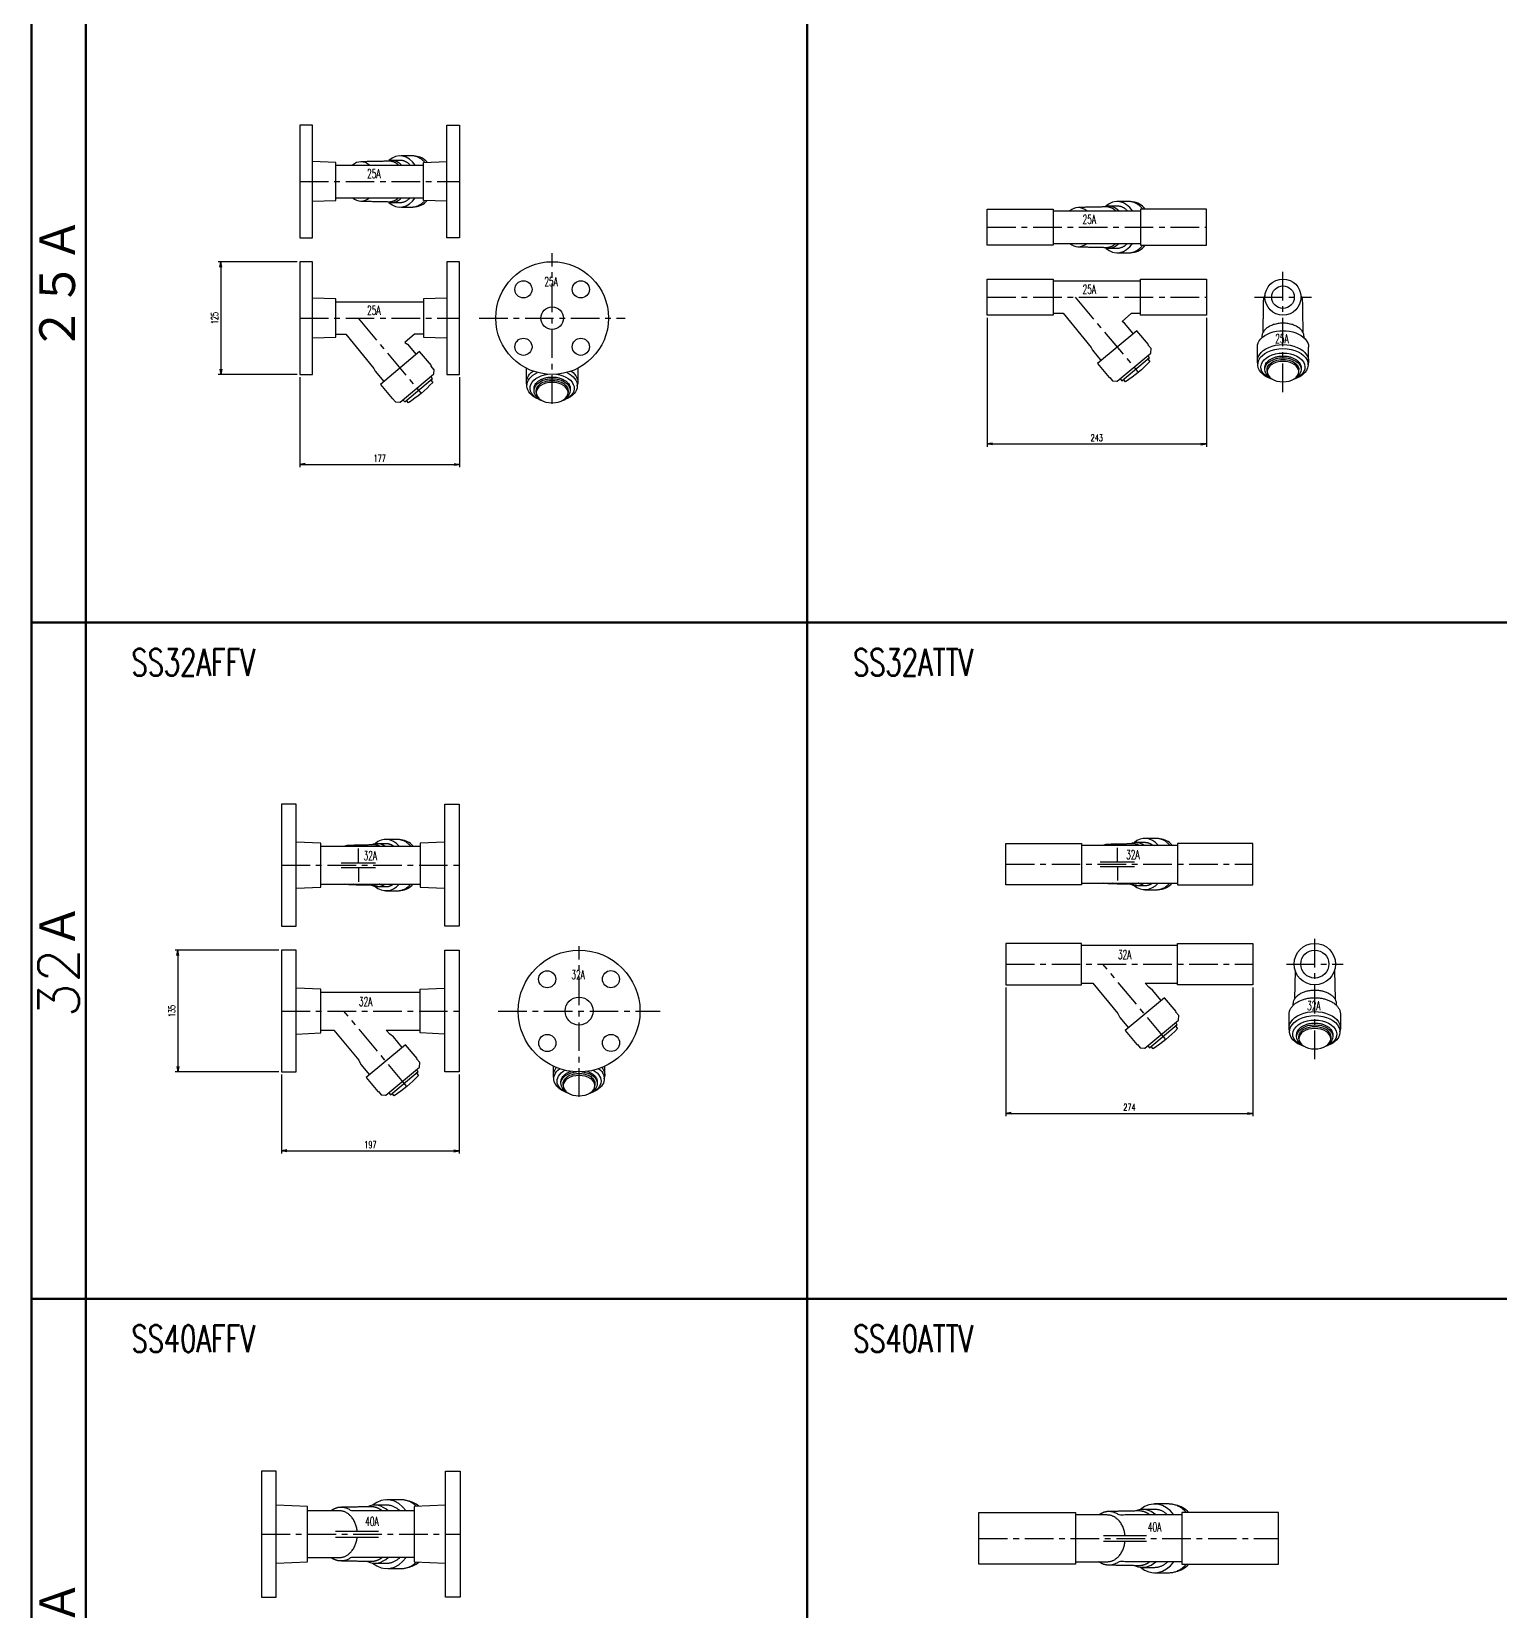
# Model space of a CAD drawing. Header units: millimetres. Extents: x 1711 to 90196, y -23291 to 8516.
# Drawn here: x 13541 to 15169, y -14849 to -13098 of the extents above; entities that cross this region are included whole.
import ezdxf

# ---------------------------------------------------------------- set-up
doc = ezdxf.new("R2010")
doc.units = ezdxf.units.MM
doc.header["$PDMODE"] = 35
doc.linetypes.add('CENTER', pattern=[50.8, 31.75, -6.35, 6.35, -6.35])
for name, color, linetype in [('CEN', 2, 'CENTER'), ('寸法', 2, 'Continuous'), ('配管-CVP', 4, 'Continuous')]:
    doc.layers.add(name, color=color, linetype=linetype)
doc.layers.add('line', color=153, linetype='Continuous', lineweight=50)
doc.styles.add('kpk', font='romans.shx', dxfattribs={"width": 0.7, "bigfont": 'extfont2.shx'})
doc.styles.get("Standard").update_dxf_attribs({"font": 'romans.shx', "bigfont": 'extfont.shx'})
doc.dimstyles.new('KPK-3', dxfattribs={"dimscale": 3, "dimtxt": 2.5, "dimasz": 2, "dimexe": 1, "dimexo": 1, "dimgap": 1, "dimtad": 3, "dimdec": 1, "dimdsep": 46, "dimtxsty": 'kpk', "dimblk": 'OPEN', "dimcen": 2.5, "dimclrd": 2, "dimclre": 2, "dimclrt": 4, "dimadec": 1, "dimazin": 2, "dimtfac": 1, "dimtdec": 1, "dimtmove": 0, "dimatfit": 2, "dimldrblk": 'OPEN', "dimfxl": 0, "dimlwd": -1, "dimlwe": -1, "dimarcsym": 0})

# ---------------------------------------------------------------- blocks, each defined once
blk = doc.blocks.new('_Open')
at = {"color": 0, "linetype": 'ByBlock', "lineweight": -2}
for p, q in [((-1, 0.17), (0, 0)), ((-1, -0.17), (0, 0)), ((0, 0), (-1, 0))]:
    blk.add_line(p, q, dxfattribs=at)
blk = doc.blocks.new('*D3037')
at = {"layer": 'Defpoints', "color": 0, "transparency": 16777216}
for p in [(13838.7, -13478.6), (14015.7, -13478.6), (14015.7, -13578.3)]:
    blk.add_point(p, dxfattribs=at)
at = {"layer": '寸法', "color": 2, "transparency": 16777216}
for p, q in [((13838.7, -13481.6), (13838.7, -13581.3)), ((14015.7, -13481.6), (14015.7, -13581.3)), ((13844.7, -13578.3), (14009.7, -13578.3))]:
    blk.add_line(p, q, dxfattribs=at)
at = {"layer": '寸法', "color": 2, "transparency": 16777216, "xscale": 6, "yscale": 6, "zscale": 6, "rotation": 180}
blk.add_blockref('_Open', (13838.7, -13578.3), dxfattribs=at)
at = {"layer": '寸法', "color": 2, "transparency": 16777216, "xscale": 6, "yscale": 6, "zscale": 6}
blk.add_blockref('_Open', (14015.7, -13578.3), dxfattribs=at)
at = {"layer": '寸法', "color": 4, "transparency": 16777216, "insert": (13927.2, -13571.6), "char_height": 7.5, "attachment_point": 5, "style": 'kpk', "bg_fill": 3, "box_fill_scale": 1.1, "bg_fill_color": 256, "bg_fill_true_color": 13158600, "bg_fill_transparency": 0}
blk.add_mtext('177', dxfattribs=at)
blk = doc.blocks.new('*D3038')
at = {"layer": 'Defpoints', "color": 0, "transparency": 16777216}
for p in [(13818.4, -14252), (14015.4, -14252), (14015.4, -14339.4)]:
    blk.add_point(p, dxfattribs=at)
at = {"layer": '寸法', "color": 2, "transparency": 16777216}
for p, q in [((13818.4, -14255), (13818.4, -14342.4)), ((14015.4, -14255), (14015.4, -14342.4)), ((13824.4, -14339.4), (14009.4, -14339.4))]:
    blk.add_line(p, q, dxfattribs=at)
at = {"layer": '寸法', "color": 2, "transparency": 16777216, "xscale": 6, "yscale": 6, "zscale": 6, "rotation": 180}
blk.add_blockref('_Open', (13818.4, -14339.4), dxfattribs=at)
at = {"layer": '寸法', "color": 2, "transparency": 16777216, "xscale": 6, "yscale": 6, "zscale": 6}
blk.add_blockref('_Open', (14015.4, -14339.4), dxfattribs=at)
at = {"layer": '寸法', "color": 4, "transparency": 16777216, "insert": (13916.9, -14332.6), "char_height": 7.5, "attachment_point": 5, "style": 'kpk', "bg_fill": 3, "box_fill_scale": 1.1, "bg_fill_color": 256, "bg_fill_true_color": 13158600, "bg_fill_transparency": 0}
blk.add_mtext('197', dxfattribs=at)
blk = doc.blocks.new('*D3043')
at = {"layer": 'Defpoints', "color": 0, "transparency": 16777216}
for p in [(14621.4, -14155.4), (14895.4, -14155.4), (14895.4, -14297.9)]:
    blk.add_point(p, dxfattribs=at)
at = {"layer": '寸法', "color": 2, "transparency": 16777216}
for p, q in [((14621.4, -14158.4), (14621.4, -14300.9)), ((14895.4, -14158.4), (14895.4, -14300.9)), ((14627.4, -14297.9), (14889.4, -14297.9))]:
    blk.add_line(p, q, dxfattribs=at)
at = {"layer": '寸法', "color": 2, "transparency": 16777216, "xscale": 6, "yscale": 6, "zscale": 6, "rotation": 180}
blk.add_blockref('_Open', (14621.4, -14297.9), dxfattribs=at)
at = {"layer": '寸法', "color": 2, "transparency": 16777216, "xscale": 6, "yscale": 6, "zscale": 6}
blk.add_blockref('_Open', (14895.4, -14297.9), dxfattribs=at)
at = {"layer": '寸法', "color": 4, "transparency": 16777216, "insert": (14758.4, -14291.1), "char_height": 7.5, "attachment_point": 5, "style": 'kpk', "bg_fill": 3, "box_fill_scale": 1.1, "bg_fill_color": 256, "bg_fill_true_color": 13158600, "bg_fill_transparency": 0}
blk.add_mtext('274', dxfattribs=at)
blk = doc.blocks.new('*D3044')
at = {"layer": 'Defpoints', "color": 0, "transparency": 16777216}
for p in [(14600.7, -13412.8), (14843.7, -13412.8), (14843.7, -13555.7)]:
    blk.add_point(p, dxfattribs=at)
at = {"layer": '寸法', "color": 2, "transparency": 16777216}
for p, q in [((14600.7, -13415.8), (14600.7, -13558.7)), ((14843.7, -13415.8), (14843.7, -13558.7)), ((14606.7, -13555.7), (14837.7, -13555.7))]:
    blk.add_line(p, q, dxfattribs=at)
at = {"layer": '寸法', "color": 2, "transparency": 16777216, "xscale": 6, "yscale": 6, "zscale": 6, "rotation": 180}
blk.add_blockref('_Open', (14600.7, -13555.7), dxfattribs=at)
at = {"layer": '寸法', "color": 2, "transparency": 16777216, "xscale": 6, "yscale": 6, "zscale": 6}
blk.add_blockref('_Open', (14843.7, -13555.7), dxfattribs=at)
at = {"layer": '寸法', "color": 4, "transparency": 16777216, "insert": (14722.2, -13548.9), "char_height": 7.5, "attachment_point": 5, "style": 'kpk', "bg_fill": 3, "box_fill_scale": 1.1, "bg_fill_color": 256, "bg_fill_true_color": 13158600, "bg_fill_transparency": 0}
blk.add_mtext('243', dxfattribs=at)
blk = doc.blocks.new('*D3101')
at = {"layer": 'Defpoints', "color": 0, "transparency": 16777216}
for p in [(13838.7, -13353.6), (13751, -13478.6), (13838.7, -13478.6)]:
    blk.add_point(p, dxfattribs=at)
at = {"layer": '寸法', "color": 2, "transparency": 16777216}
for p, q in [((13835.7, -13353.6), (13748, -13353.6)), ((13751, -13359.6), (13751, -13472.6)), ((13835.7, -13478.6), (13748, -13478.6))]:
    blk.add_line(p, q, dxfattribs=at)
at = {"layer": '寸法', "color": 2, "transparency": 16777216, "xscale": 6, "yscale": 6, "zscale": 6}
for p, rotation in [((13751, -13353.6), 90), ((13751, -13478.6), 270)]:
    blk.add_blockref('_Open', p, dxfattribs=dict(at, rotation=rotation))
at = {"layer": '寸法', "color": 4, "transparency": 16777216, "insert": (13744.2, -13416.1), "char_height": 7.5, "attachment_point": 5, "rotation": 90, "style": 'kpk', "bg_fill": 3, "box_fill_scale": 1.1, "bg_fill_color": 256, "bg_fill_true_color": 13158600, "bg_fill_transparency": 0}
blk.add_mtext('125', dxfattribs=at)
blk = doc.blocks.new('*D3128')
at = {"layer": 'Defpoints', "color": 0, "transparency": 16777216}
for p in [(13818.4, -14117), (13703.4, -14252), (13818.4, -14252)]:
    blk.add_point(p, dxfattribs=at)
at = {"layer": '寸法', "color": 2, "transparency": 16777216}
for p, q in [((13815.4, -14117), (13700.4, -14117)), ((13703.4, -14123), (13703.4, -14246)), ((13815.4, -14252), (13700.4, -14252))]:
    blk.add_line(p, q, dxfattribs=at)
at = {"layer": '寸法', "color": 2, "transparency": 16777216, "xscale": 6, "yscale": 6, "zscale": 6}
for p, rotation in [((13703.4, -14117), 90), ((13703.4, -14252), 270)]:
    blk.add_blockref('_Open', p, dxfattribs=dict(at, rotation=rotation))
at = {"layer": '寸法', "color": 4, "transparency": 16777216, "insert": (13696.7, -14184.5), "char_height": 7.5, "attachment_point": 5, "rotation": 90, "style": 'kpk', "bg_fill": 3, "box_fill_scale": 1.1, "bg_fill_color": 256, "bg_fill_true_color": 13158600, "bg_fill_transparency": 0}
blk.add_mtext('135', dxfattribs=at)
blk = doc.blocks.new('A$Cc6877018')
at = {"layer": 'line'}
for p, q in [((60, 0), (60, -7020)), ((860, -160), (860, -7020)), ((0, -2120), (3260, -2120)), ((0, -2870), (3260, -2870))]:
    blk.add_line(p, q, dxfattribs=at)
blk.add_lwpolyline([(60, -220), (0, 0), (0, -7020), (3260, -7020), (3260, 0), (0, 0)], dxfattribs=at)
at = {"layer": 'line', "char_height": 45, "attachment_point": 5, "rotation": 90}
for s, insert in [('２５Ａ', (30, -1745)), ('32Ａ', (30, -2495)), ('40Ａ', (30, -3245))]:
    blk.add_mtext(s, dxfattribs=dict(at, insert=insert))
at = {"layer": 'line', "char_height": 30, "attachment_point": 4}
for s, insert in [('{\\W0.7;SS32AFFV}', (110.7, -2164.1)), ('{\\W0.7;SS32ATTV}', (910.7, -2164.1)), ('{\\W0.7;SS40AFFV}', (110.7, -2914.1)), ('{\\W0.7;SS40ATTV}', (910.7, -2914.1))]:
    blk.add_mtext(s, dxfattribs=dict(at, insert=insert))

msp = doc.modelspace()

# ---------------------------------------------------------------- linework, layer by layer
at = {"layer": 'CEN'}
for p, q in [((13838.6534, -13264.6356), (14015.6534, -13264.6356)), ((14600.7364, -13315.2995), (14843.7364, -13315.2995)), ((14118.358, -13511.1565), (14118.358, -13344.2591)), ((14928.6517, -13498.2247), (14928.6517, -13361.9563)), ((14600.7364, -13392.8382), (14843.7364, -13392.8382)), ((14698.2364, -13392.8382), (14768.2681, -13476.2988)), ((14897.2093, -13392.8382), (14960.0941, -13392.8382)), ((13838.6534, -13416.1154), (14015.6534, -13416.1154)), ((13903.1534, -13416.1154), (13973.1851, -13499.576)), ((14037.4876, -13416.1154), (14199.2284, -13416.1154)), ((14621.396, -14021.5444), (14895.396, -14021.5444)), ((13818.3806, -14022.6807), (14015.3806, -14022.6807)), ((14963.9179, -14237.8077), (14963.9179, -14101.5393)), ((14148.2561, -14279.5485), (14148.2561, -14112.651)), ((14621.396, -14132.4212), (14895.396, -14132.4212)), ((14798.9277, -14215.8818), (14728.896, -14132.4212)), ((14932.4755, -14132.4212), (14995.3603, -14132.4212)), ((13818.3806, -14184.5073), (14015.3806, -14184.5073)), ((13957.4123, -14267.9679), (13887.3806, -14184.5073)), ((14058.4001, -14184.5073), (14238.1121, -14184.5073)), ((13796.2087, -14764.4806), (14016.2087, -14764.4806)), ((14591.5298, -14769.1235), (14923.5298, -14769.1235))]:
    msp.add_line(p, q, dxfattribs=at)
at = {"layer": '配管-CVP', "color": 0, "linetype": 'ByBlock'}
for p, q in [((13878.5534, -13246.6356), (13975.7534, -13246.6356)), ((13878.5534, -13282.6356), (13975.7534, -13282.6356)), ((14673.7364, -13297.2995), (14770.7364, -13297.2995)), ((14673.7364, -13333.2995), (14770.7364, -13333.2995)), ((14673.7364, -13374.8382), (14770.7364, -13374.8382)), ((13878.5534, -13398.1154), (13975.7534, -13398.1154)), ((14900.2517, -13463.7721), (14900.2517, -13448.3381)), ((14957.0517, -13463.7721), (14957.0517, -13448.3381)), ((14900.7517, -13467.7957), (14900.7517, -13467.1825)), ((14911.0517, -13475.5308), (14911.0517, -13473.2346)), ((14946.2517, -13475.5308), (14946.2517, -13473.2346)), ((14956.5517, -13467.7957), (14956.5517, -13467.1825)), ((14090.458, -13491.0729), (14090.458, -13490.4597)), ((14146.258, -13491.0729), (14146.258, -13490.4597)), ((13861.8806, -14001.6807), (13971.8806, -14001.6807)), ((13903.6329, -14020.1807), (13903.6329, -14004.287)), ((14705.196, -14000.5444), (14811.596, -14000.5444)), ((14745.1484, -14019.0444), (14745.1484, -14003.3392)), ((13884.5726, -14020.1807), (13922.6933, -14020.1807)), ((14726.088, -14019.0444), (14764.2087, -14019.0444)), ((13884.5726, -14025.1807), (13922.6933, -14025.1807)), ((13903.6329, -14025.1807), (13903.6329, -14041.0744)), ((14726.088, -14024.0444), (14764.2087, -14024.0444)), ((14745.1484, -14024.0444), (14745.1484, -14039.7497)), ((13861.8806, -14043.6807), (13971.8806, -14043.6807)), ((14705.196, -14042.5444), (14811.596, -14042.5444)), ((14705.196, -14111.4212), (14811.596, -14111.4212)), ((14942.0626, -14139.5869), (14941.4891, -14171.3128)), ((14985.7732, -14139.5869), (14986.3467, -14171.3128)), ((13861.8806, -14163.5073), (13971.8806, -14163.5073)), ((14936.0179, -14207.3787), (14936.0179, -14206.7655)), ((14991.8179, -14207.3787), (14991.8179, -14206.7655)), ((14119.8561, -14255.4412), (14119.8561, -14245.742)), ((14176.6561, -14255.4412), (14176.6561, -14245.742)), ((14120.3561, -14259.4648), (14120.3561, -14258.8516)), ((14176.1561, -14259.4648), (14176.1561, -14258.8516)), ((13878.3283, -14761.2306), (13926.0262, -14761.2306)), ((13878.3283, -14767.7306), (13926.0262, -14767.7306)), ((14729.6495, -14765.8735), (14777.3474, -14765.8735)), ((14729.6495, -14772.3735), (14777.3474, -14772.3735))]:
    msp.add_line(p, q, dxfattribs=at)
for points in [[(13838.6534, -13327.1356), (13852.6534, -13327.1356), (13852.6534, -13202.1356), (13838.6534, -13202.1356)], [(14001.6534, -13202.1356), (14015.6534, -13202.1356), (14015.6534, -13327.1356), (14001.6534, -13327.1356)], [(14600.7364, -13335.2995), (14600.7364, -13295.2995), (14673.7364, -13295.2995), (14673.7364, -13335.2995)], [(14843.7364, -13335.2995), (14843.7364, -13295.2995), (14770.7364, -13295.2995), (14770.7364, -13335.2995)], [(13818.3806, -14090.1807), (13834.3806, -14090.1807), (13834.3806, -13955.1807), (13818.3806, -13955.1807)], [(14015.3806, -14090.1807), (13999.3806, -14090.1807), (13999.3806, -13955.1807), (14015.3806, -13955.1807)], [(14621.396, -14044.5444), (14621.396, -13998.5444), (14705.196, -13998.5444), (14705.196, -14044.5444)], [(14895.396, -14044.5444), (14895.396, -13998.5444), (14811.596, -13998.5444), (14811.596, -14044.5444)], [(13796.2087, -14834.4806), (13812.2087, -14834.4806), (13812.2087, -14694.4806), (13796.2087, -14694.4806)], [(14016.2087, -14834.4806), (14000.2087, -14834.4806), (14000.2087, -14694.4806), (14016.2087, -14694.4806)], [(14591.5298, -14797.6235), (14591.5298, -14740.6235), (14698.5298, -14740.6235), (14698.5298, -14797.6235)], [(14816.5298, -14740.6235), (14816.5298, -14797.6235), (14923.5298, -14797.6235), (14923.5298, -14740.6235)]]:
    msp.add_lwpolyline(points, close=True, dxfattribs=at)
for points in [[(13852.6534, -13286.6356), (13878.5534, -13285.8002), (13878.5534, -13243.4711), (13852.6534, -13242.6356)], [(14001.6534, -13286.6356), (13975.7534, -13285.8002), (13975.7534, -13243.4711), (14001.6534, -13242.6356)], [(13852.6534, -13438.1154), (13878.5534, -13437.2799), (13878.5534, -13394.9509), (13852.6534, -13394.1154)], [(14001.6534, -13394.1154), (13975.7534, -13394.9509), (13975.7534, -13437.2799), (14001.6534, -13438.1154)], [(13975.7534, -13434.1154), (13965.7887, -13434.1154), (13955.0853, -13443.0966), (13957.9686, -13445.1156), (13967.6105, -13456.6062)], [(13834.3806, -14048.1807), (13861.8806, -14046.9675), (13861.8806, -13998.3939), (13834.3806, -13997.1807)], [(13999.3806, -13997.1807), (13971.8806, -13998.3939), (13971.8806, -14046.9675), (13999.3806, -14048.1807)], [(13834.3806, -14210.0073), (13861.8806, -14208.7941), (13861.8806, -14160.2206), (13834.3806, -14159.0073)], [(13999.3806, -14210.0073), (13971.8806, -14208.7941), (13971.8806, -14160.2206), (13999.3806, -14159.0073)], [(13952.1824, -14224.7089), (13942.5406, -14213.2182), (13938.2679, -14210.2265), (13934.1954, -14205.5073), (13971.8806, -14205.5073)], [(13812.2087, -14796.4806), (13847.2087, -14795.314), (13847.2087, -14733.6473), (13812.2087, -14732.4806)], [(14000.2087, -14732.4806), (13965.2087, -14733.6473), (13965.2087, -14795.314), (14000.2087, -14796.4806)]]:
    msp.add_lwpolyline(points, dxfattribs=at)
for centre, radius in [((14118.358, -13416.1154), 62.5), ((14928.6517, -13392.8382), 20), ((14086.5382, -13384.2956), 9.5), ((14150.1778, -13384.2956), 9.5), ((14928.6517, -13392.8382), 12.5), ((14118.358, -13416.1154), 12.5), ((14086.5382, -13447.9352), 9.5), ((14150.1778, -13447.9352), 9.5), ((14963.9179, -14132.4212), 23), ((14148.2561, -14184.5073), 67.5), ((14963.9179, -14132.4212), 15.5), ((14112.8497, -14149.2184), 9.5), ((14183.545, -14149.101), 9.5), ((14148.2561, -14184.5073), 15.5), ((14112.9671, -14219.9136), 9.5), ((14183.6624, -14219.7963), 9.5)]:
    msp.add_circle(centre, radius, dxfattribs=at)
for centre, major_axis, start_param, end_param in [((13949.7233, -13264.6356), (0, 28.4), 5.398848758, 6.894442253), ((13906.4989, -13264.6356), (0, -21.8003), 8.825380097, 10.024175825), ((13940.0815, -13264.6356), (0, -23.35), 8.734199924, 9.712138438), ((13966.0501, -13264.6356), (0, 27.9), 5.580840484, 6.247696227), ((13906.4989, -13264.6356), (0, -21.8003), 5.683787443, 6.882583171), ((13940.0815, -13264.6356), (0, -23.35), 5.995839708, 6.973763344), ((13949.7233, -13264.6356), (0, 28.4), 2.530335708, 4.025929202), ((13966.0501, -13264.6356), (0, 27.9), 9.460267041, 10.127122784), ((14744.8064, -13315.2995), (0, 28.4), 5.398848758, 6.894442253), ((14701.5819, -13315.2995), (0, -21.8003), 8.825380097, 10.024175825), ((14735.1646, -13315.2995), (0, -23.35), 8.734199924, 9.712138438), ((14761.1332, -13315.2995), (0, 27.9), 5.511656935, 6.247696227), ((14701.5819, -13315.2995), (0, -21.8003), 5.683787443, 6.882583171), ((14735.1646, -13315.2995), (0, -23.35), 5.995839708, 6.973763344), ((14744.8064, -13315.2995), (0, 28.4), 2.530335708, 4.025929202), ((14761.1332, -13315.2995), (0, 27.9), 9.460267041, 10.196306332), ((13893.2166, -14022.6807), (0, -21.85), 2.861748147, 3.42143716), ((13924.3087, -14022.6807), (0, 23.8), 5.793227981, 6.629174472), ((13933.9506, -14022.6807), (0, 28.4), 5.544622117, 6.862718193), ((13950.2774, -14022.6807), (0, 27.9), 5.564524613, 6.247696227), ((14734.732, -14021.5444), (0, -21.85), 2.861748147, 3.42143716), ((14765.8242, -14021.5444), (0, 23.8), 5.793227981, 6.629174472), ((14775.466, -14021.5444), (0, 28.4), 5.544622117, 6.862718193), ((14791.7928, -14021.5444), (0, 27.9), 5.564524613, 6.247696227), ((13924.3087, -14022.6807), (0, 23.8), 2.795603488, 3.63154998), ((13933.9506, -14022.6807), (0, 28.4), 2.562059768, 3.880155844), ((13950.2774, -14022.6807), (0, 27.9), 3.177081734, 3.860253348), ((14765.8242, -14021.5444), (0, 23.8), 2.795603488, 3.63154998), ((14775.466, -14021.5444), (0, 28.4), 2.562059768, 3.880155844), ((14791.7928, -14021.5444), (0, 27.9), 3.177081734, 3.860253348), ((13921.8181, -14764.4806), (0, -32.14), 8.791090225, 9.762282175), ((13934.9953, -14764.4806), (0, 38.09), 5.460108648, 6.851685163), ((13954.8574, -14764.4806), (0, 37.09), 5.702376898, 6.149684417), ((14773.1393, -14769.1235), (0, -32.14), 8.791090225, 9.762282175), ((14786.3164, -14769.1235), (0, 38.09), 5.460108648, 6.851685163), ((14806.1786, -14769.1235), (0, 37.09), 5.588728102, 6.149684417), ((13921.8181, -14764.4806), (0, -32.14), 5.945681093, 6.916873043), ((13934.9953, -14764.4806), (0, 38.09), 2.573092798, 3.964669312), ((13954.8574, -14764.4806), (0, 37.09), 3.275093544, 3.722401063), ((14773.1393, -14769.1235), (0, -32.14), 5.945681093, 6.916873043), ((14786.3164, -14769.1235), (0, 38.09), 2.573092798, 3.964669312), ((14806.1786, -14769.1235), (0, 37.09), 3.275093544, 3.836049859)]:
    msp.add_ellipse(centre, major_axis=major_axis, ratio=0.766044443, start_param=start_param, end_param=end_param, dxfattribs=at)
at = {"layer": '配管-CVP', "color": 0, "linetype": 'ByBlock', "extrusion": (0, 0, -1)}
for centre, major_axis, ratio, start_param, end_param in [((14928.6517, -13448.3381), (-28.4, 0), 0.64278761, 0, 3.141592654), ((14928.6517, -13467.7957), (-27.9, 0), 0.64278761, -1.000070235, 4.141662889), ((14928.6517, -13463.7721), (-28.4, 0), 0.64278761, -0.190528835, 3.332121489), ((14928.6517, -13470.5534), (24.4, 0), 0.64278761, 1.987392891, 7.43738507), ((14928.6517, -13473.0431), (20.1, 0), 0.64278761, 2.363312591, 7.061465369), ((14118.358, -13487.0493), (28.4, 0), 0.64278761, 2.951063819, 3.869247168), ((14118.358, -13491.0729), (27.9, 0), 0.64278761, 2.141522418, 4.092417923), ((14118.358, -13493.8306), (24.4, 0), 0.64278761, 1.987392891, 4.51894412), ((14118.358, -13493.8306), (24.4, 0), 0.64278761, 4.905833841, 7.43738507), ((14118.358, -13491.0729), (27.9, 0), 0.64278761, 5.332360038, 7.283255542), ((14118.358, -13487.0493), (28.4, 0), 0.64278761, 5.555530793, 6.473714142), ((14928.6517, -13473.2346), (-17.6, 0), 0.64278761, 0, 3.141592654), ((14928.6517, -13475.5308), (-17.6, 0), 0.64278761, 3.141592654, 9.424777961), ((14118.358, -13496.3203), (20.1, 0), 0.64278761, 2.363312591, 7.061465369), ((13893.2166, -14022.6807), (0, 21.85), 0.766044443, 2.861748147, 3.42143716), ((14734.732, -14021.5444), (0, 21.85), 0.766044443, 2.861748147, 3.42143716), ((14963.9179, -14207.3787), (27.9, 0), 0.64278761, 2.141522418, 7.283255542), ((14963.9179, -14203.3551), (-28.4, 0), 0.64278761, -0.190528835, 3.332121489), ((14963.9179, -14210.1365), (24.4, 0), 0.64278761, 1.987392891, 7.43738507), ((14963.9179, -14212.6261), (-20.1, 0), 0.64278761, -0.778280062, 3.919872716), ((14148.2561, -14255.4412), (28.4, 0), 0.64278761, 2.951063819, 3.616036468), ((14148.2561, -14259.4648), (27.9, 0), 0.64278761, 2.141522418, 3.809667624), ((14148.2561, -14259.4648), (27.9, 0), 0.64278761, 5.615110337, 7.283255542), ((14148.2561, -14255.4412), (28.4, 0), 0.64278761, 5.808741493, 6.473714142), ((14148.2561, -14262.2225), (24.4, 0), 0.64278761, 1.987392891, 4.017560252), ((14148.2561, -14264.7122), (20.1, 0), 0.64278761, 2.363312591, 4.561244456), ((14148.2561, -14264.7122), (20.1, 0), 0.64278761, 4.863533505, 7.061465369), ((14148.2561, -14262.2225), (24.4, 0), 0.64278761, 5.407217708, 7.43738507)]:
    msp.add_ellipse(centre, major_axis=major_axis, ratio=ratio, start_param=start_param, end_param=end_param, dxfattribs=at)
for centre in [(14118.358, -13498.808), (14963.9179, -14215.1139), (14148.2561, -14267.1999)]:
    msp.add_ellipse(centre, major_axis=(17.6, 0), ratio=0.64278761, dxfattribs=at)
at = {"layer": '配管-CVP', "color": 0, "linetype": 'ByBlock'}
for points, weights, knots in [([(13948.2001, -13246.6356), (13943.5049, -13242.0672), (13937.6496, -13242.1885), (13922.026, -13242.5121), (13906.4024, -13242.8357)], [1, 0.946625551337, 1, 1, 1], [0, 0, 0, 0.656390921, 0.656390921, 1.656390921, 1.656390921, 1.656390921]), ([(13961.1171, -13246.6356), (13956.1573, -13241.2856), (13949.7233, -13241.2856), (13944.9024, -13241.2856), (13940.0815, -13241.2856)], [1, 0.940977668259, 1, 1, 1], [0, 0, 0, 0.690578037, 0.690578037, 1.690578037, 1.690578037, 1.690578037]), ([(13977.1424, -13243.4263), (13970.9567, -13236.2356), (13962.674, -13236.2356), (13956.8254, -13236.2356), (13950.9768, -13236.2356)], [1, 0.934560625848, 1, 1, 1], [0, 0, 0, 0.727548298, 0.727548298, 1.727548298, 1.727548298, 1.727548298]), ([(13906.2345, -13286.4332), (13921.9423, -13286.758), (13937.6501, -13287.0828), (13943.5051, -13287.2039), (13948.2001, -13282.6356)], [1, 1, 1, 0.946629910984, 1], [0, 0, 0, 1, 1, 1.65636387, 1.65636387, 1.65636387]), ([(13940.0815, -13287.9856), (13944.9024, -13287.9856), (13949.7233, -13287.9856), (13956.1573, -13287.9856), (13961.1171, -13282.6356)], [1, 1, 1, 0.940977668259, 1], [0, 0, 0, 1, 1, 1.690578037, 1.690578037, 1.690578037]), ([(13950.9768, -13293.0356), (13956.8254, -13293.0356), (13962.674, -13293.0356), (13970.9567, -13293.0356), (13977.1424, -13285.845)], [1, 1, 1, 0.934560625848, 1], [0, 0, 0, 1, 1, 1.727548298, 1.727548298, 1.727548298]), ([(14743.2832, -13297.2995), (14738.5879, -13292.7311), (14732.7327, -13292.8523), (14717.1091, -13293.1759), (14701.4854, -13293.4995)], [1, 0.946625551337, 1, 1, 1], [0, 0, 0, 0.656390921, 0.656390921, 1.656390921, 1.656390921, 1.656390921]), ([(14756.2002, -13297.2995), (14751.2404, -13291.9495), (14744.8064, -13291.9495), (14739.9855, -13291.9495), (14735.1646, -13291.9495)], [1, 0.940977668259, 1, 1, 1], [0, 0, 0, 0.690578037, 0.690578037, 1.690578037, 1.690578037, 1.690578037]), ([(14773.203, -13295.2995), (14766.8204, -13286.8995), (14757.757, -13286.8995), (14751.2817, -13286.8995), (14744.8064, -13286.8995)], [1, 0.923099494126, 1, 1, 1], [0, 0, 0, 0.789464862, 0.789464862, 1.789464862, 1.789464862, 1.789464862]), ([(14701.3175, -13337.0971), (14717.0253, -13337.4219), (14732.7332, -13337.7467), (14738.5882, -13337.8678), (14743.2832, -13333.2995)], [1, 1, 1, 0.946629910984, 1], [0, 0, 0, 1, 1, 1.65636387, 1.65636387, 1.65636387]), ([(14735.1646, -13338.6495), (14739.9855, -13338.6495), (14744.8064, -13338.6495), (14751.2404, -13338.6495), (14756.2002, -13333.2995)], [1, 1, 1, 0.940977668259, 1], [0, 0, 0, 1, 1, 1.690578037, 1.690578037, 1.690578037]), ([(14744.8064, -13343.6995), (14751.2817, -13343.6995), (14757.757, -13343.6995), (14766.8204, -13343.6995), (14773.203, -13335.2995)], [1, 1, 1, 0.923099494126, 1], [0, 0, 0, 1, 1, 1.789464862, 1.789464862, 1.789464862]), ([(14908.7236, -13391.1437), (14906.9027, -13393.7825), (14906.8527, -13396.6691), (14906.5406, -13414.6649), (14906.2285, -13432.6607)], [1, 0.979433743132, 1, 1, 1], [0, 0, 0, 0.406321461, 0.406321461, 1.406321461, 1.406321461, 1.406321461]), ([(14951.0748, -13432.6607), (14950.7627, -13414.6649), (14950.4506, -13396.6691), (14950.4006, -13393.7825), (14948.5798, -13391.1437)], [1, 1, 1, 0.979433743132, 1], [0, 0, 0, 1, 1, 1.406321461, 1.406321461, 1.406321461]), ([(14952.0017, -13437.9469), (14952.0017, -13437.3972), (14952.0017, -13436.8475), (14952.0017, -13428.182), (14940.3267, -13423.8492), (14928.6517, -13419.5165), (14916.9767, -13423.8492), (14905.3017, -13428.182), (14905.3017, -13436.8475), (14905.3017, -13437.3972), (14905.3017, -13437.9469)], [1, 1, 1, 0.866025403784, 1, 0.866025403784, 1, 0.866025403784, 1, 1, 1], [0, 0, 0, 1, 1, 2.047197551, 2.047197551, 3.094395102, 3.094395102, 4.141592654, 4.141592654, 5.141592654, 5.141592654, 5.141592654]), ([(14908.5517, -13473.0431), (14908.5517, -13472.0855), (14908.5517, -13471.128), (14908.5517, -13458.2079), (14928.6517, -13458.2079), (14948.7517, -13458.2079), (14948.7517, -13471.128), (14948.7517, -13472.0855), (14948.7517, -13473.0431)], [1, 1, 1, 0.707106781187, 1, 0.707106781187, 1, 1, 1], [0, 0, 0, 1, 1, 2.570796327, 2.570796327, 4.141592654, 4.141592654, 5.141592654, 5.141592654, 5.141592654]), ([(14089.958, -13487.0493), (14089.958, -13480.0792), (14089.958, -13473.1091), (14089.958, -13472.4668), (14090.0282, -13471.826)], [1, 1, 1, 0.999381536353, 1], [0, 0, 0, 1, 1, 1.07034358, 1.07034358, 1.07034358]), ([(14146.6877, -13471.826), (14146.758, -13472.4668), (14146.758, -13473.1091), (14146.758, -13480.0792), (14146.758, -13487.0493)], [1, 0.999381536353, 1, 1, 1], [0, 0, 0, 0.07034358, 0.07034358, 1.07034358, 1.07034358, 1.07034358]), ([(14098.258, -13496.3203), (14098.258, -13495.3627), (14098.258, -13494.4052), (14098.258, -13481.4851), (14118.358, -13481.4851), (14138.458, -13481.4851), (14138.458, -13494.4052), (14138.458, -13495.3627), (14138.458, -13496.3203)], [1, 1, 1, 0.707106781187, 1, 0.707106781187, 1, 1, 1], [0, 0, 0, 1, 1, 2.570796327, 2.570796327, 4.141592654, 4.141592654, 5.141592654, 5.141592654, 5.141592654]), ([(14100.758, -13498.808), (14100.758, -13497.6599), (14100.758, -13496.5118), (14100.758, -13485.1987), (14118.358, -13485.1987), (14135.958, -13485.1987), (14135.958, -13496.5118), (14135.958, -13497.6599), (14135.958, -13498.808)], [1, 1, 1, 0.707106781187, 1, 0.707106781187, 1, 1, 1], [0, 0, 0, 1, 1, 2.570796327, 2.570796327, 4.141592654, 4.141592654, 5.141592654, 5.141592654, 5.141592654]), ([(13927.1506, -14001.6807), (13924.0745, -14000.1629), (13920.7864, -14000.2337), (13906.8634, -14000.5337), (13892.9404, -14000.8337)], [1, 0.982204253808, 1, 1, 1], [0, 0, 0, 0.377875954, 0.377875954, 1.377875954, 1.377875954, 1.377875954]), ([(13942.5303, -14001.6807), (13938.5085, -13998.8807), (13933.9506, -13998.8807), (13929.1297, -13998.8807), (13924.3087, -13998.8807)], [1, 0.970142500145, 1, 1, 1], [0, 0, 0, 0.489957326, 0.489957326, 1.489957326, 1.489957326, 1.489957326]), ([(13961.5477, -14001.6807), (13955.3214, -13994.2807), (13946.9012, -13994.2807), (13940.4259, -13994.2807), (13933.9506, -13994.2807)], [1, 0.932586891319, 1, 1, 1], [0, 0, 0, 0.73856319, 0.73856319, 1.73856319, 1.73856319, 1.73856319]), ([(14768.6661, -14000.5444), (14765.5899, -13999.0266), (14762.3019, -13999.0975), (14748.3789, -13999.3974), (14734.4559, -13999.6974)], [1, 0.982204253808, 1, 1, 1], [0, 0, 0, 0.377875954, 0.377875954, 1.377875954, 1.377875954, 1.377875954]), ([(14784.0457, -14000.5444), (14780.024, -13997.7444), (14775.466, -13997.7444), (14770.6451, -13997.7444), (14765.8242, -13997.7444)], [1, 0.970142500145, 1, 1, 1], [0, 0, 0, 0.489957326, 0.489957326, 1.489957326, 1.489957326, 1.489957326]), ([(14803.0631, -14000.5444), (14796.8369, -13993.1444), (14788.4166, -13993.1444), (14781.9413, -13993.1444), (14775.466, -13993.1444)], [1, 0.932586891319, 1, 1, 1], [0, 0, 0, 0.73856319, 0.73856319, 1.73856319, 1.73856319, 1.73856319]), ([(13927.1506, -14043.6807), (13924.0745, -14045.1985), (13920.7864, -14045.1276), (13906.8634, -14044.8277), (13892.9404, -14044.5277)], [1, 0.982204253808, 1, 1, 1], [0, 0, 0, 0.377875954, 0.377875954, 1.377875954, 1.377875954, 1.377875954]), ([(13924.3087, -14046.4807), (13929.1297, -14046.4807), (13933.9506, -14046.4807), (13938.5085, -14046.4807), (13942.5303, -14043.6807)], [1, 1, 1, 0.970142500145, 1], [0, 0, 0, 1, 1, 1.489957326, 1.489957326, 1.489957326]), ([(13933.9506, -14051.0807), (13940.4259, -14051.0807), (13946.9012, -14051.0807), (13955.3214, -14051.0807), (13961.5477, -14043.6807)], [1, 1, 1, 0.932586891319, 1], [0, 0, 0, 1, 1, 1.73856319, 1.73856319, 1.73856319]), ([(14768.6661, -14042.5444), (14765.5899, -14044.0622), (14762.3019, -14043.9914), (14748.3789, -14043.6914), (14734.4559, -14043.3915)], [1, 0.982204253808, 1, 1, 1], [0, 0, 0, 0.377875954, 0.377875954, 1.377875954, 1.377875954, 1.377875954]), ([(14765.8242, -14045.3444), (14770.6451, -14045.3444), (14775.466, -14045.3444), (14780.024, -14045.3444), (14784.0457, -14042.5444)], [1, 1, 1, 0.970142500145, 1], [0, 0, 0, 1, 1, 1.489957326, 1.489957326, 1.489957326]), ([(14775.466, -14049.9444), (14781.9413, -14049.9444), (14788.4166, -14049.9444), (14796.8369, -14049.9444), (14803.0631, -14042.5444)], [1, 1, 1, 0.932586891319, 1], [0, 0, 0, 1, 1, 1.73856319, 1.73856319, 1.73856319]), ([(14940.1179, -14177.9607), (14940.1179, -14177.1956), (14940.1179, -14176.4305), (14940.1179, -14161.1322), (14963.9179, -14161.1322), (14987.7179, -14161.1322), (14987.7179, -14176.4305), (14987.7179, -14177.1956), (14987.7179, -14177.9607)], [1, 1, 1, 0.707106781187, 1, 0.707106781187, 1, 1, 1], [0, 0, 0, 1, 1, 2.570796327, 2.570796327, 4.141592654, 4.141592654, 5.141592654, 5.141592654, 5.141592654]), ([(14935.5179, -14203.3551), (14935.5179, -14195.6381), (14935.5179, -14187.9212), (14935.5179, -14169.666), (14963.9179, -14169.666), (14992.3179, -14169.666), (14992.3179, -14187.9212), (14992.3179, -14195.6381), (14992.3179, -14203.3551)], [1, 1, 1, 0.707106781187, 1, 0.707106781187, 1, 1, 1], [0, 0, 0, 1, 1, 2.570796327, 2.570796327, 4.141592654, 4.141592654, 5.141592654, 5.141592654, 5.141592654]), ([(14943.8179, -14212.6261), (14943.8179, -14211.6685), (14943.8179, -14210.711), (14943.8179, -14197.791), (14963.9179, -14197.791), (14984.0179, -14197.791), (14984.0179, -14210.711), (14984.0179, -14211.6685), (14984.0179, -14212.6261)], [1, 1, 1, 0.707106781187, 1, 0.707106781187, 1, 1, 1], [0, 0, 0, 1, 1, 2.570796327, 2.570796327, 4.141592654, 4.141592654, 5.141592654, 5.141592654, 5.141592654]), ([(14946.3179, -14215.1139), (14946.3179, -14213.9657), (14946.3179, -14212.8176), (14946.3179, -14201.5045), (14963.9179, -14201.5045), (14981.5179, -14201.5045), (14981.5179, -14212.8176), (14981.5179, -14213.9657), (14981.5179, -14215.1139)], [1, 1, 1, 0.707106781187, 1, 0.707106781187, 1, 1, 1], [0, 0, 0, 1, 1, 2.570796327, 2.570796327, 4.141592654, 4.141592654, 5.141592654, 5.141592654, 5.141592654]), ([(14128.1561, -14264.7122), (14128.1561, -14263.7546), (14128.1561, -14262.7971), (14128.1561, -14254.9876), (14138.9132, -14251.3576)], [1, 1, 1, 0.855809714688, 1], [0, 0, 0, 1, 1, 2.087364418, 2.087364418, 2.087364418]), ([(14130.6561, -14267.1999), (14130.6561, -14266.0518), (14130.6561, -14264.9037), (14130.6561, -14253.5906), (14148.2561, -14253.5906), (14165.8561, -14253.5906), (14165.8561, -14264.9037), (14165.8561, -14266.0518), (14165.8561, -14267.1999)], [1, 1, 1, 0.707106781187, 1, 0.707106781187, 1, 1, 1], [0, 0, 0, 1, 1, 2.570796327, 2.570796327, 4.141592654, 4.141592654, 5.141592654, 5.141592654, 5.141592654]), ([(14157.5989, -14251.3576), (14168.3561, -14254.9876), (14168.3561, -14262.7971), (14168.3561, -14263.7546), (14168.3561, -14264.7122)], [1, 0.855809714688, 1, 1, 1], [0, 0, 0, 1.087364418, 1.087364418, 2.087364418, 2.087364418, 2.087364418]), ([(13902.1773, -14761.2306), (13899.9827, -14738.5806), (13882.4936, -14738.5806), (13864.8511, -14738.5806), (13847.2087, -14738.5806)], [1, 0.750160857911, 1, 1, 1], [0, 0, 0, 1.44498204, 1.44498204, 2.44498204, 2.44498204, 2.44498204]), ([(13965.2087, -14738.5806), (13930.4071, -14738.5806), (13895.6054, -14738.5806), (13884.3931, -14730.3092), (13873.1808, -14738.5806)], [1, 1, 1, 0.870599293849, 1], [0, 0, 0, 1, 1, 2.028754442, 2.028754442, 2.028754442]), ([(13929.8371, -14738.5806), (13924.0697, -14733.9538), (13917.301, -14734.0839), (13900.3921, -14734.4091), (13883.4831, -14734.7343)], [1, 0.960252390925, 1, 1, 1], [0, 0, 0, 0.565782631, 0.565782631, 1.565782631, 1.565782631, 1.565782631]), ([(13949.5737, -14738.5806), (13943.0682, -14732.3406), (13934.9953, -14732.3406), (13928.4067, -14732.3406), (13921.8181, -14732.3406)], [1, 0.95022350235, 1, 1, 1], [0, 0, 0, 0.633687736, 0.633687736, 1.633687736, 1.633687736, 1.633687736]), ([(13968.0282, -14733.5533), (13960.3959, -14726.3906), (13950.996, -14726.3906), (13942.9956, -14726.3906), (13934.9953, -14726.3906)], [1, 0.95182816617, 1, 1, 1], [0, 0, 0, 0.623304963, 0.623304963, 1.623304963, 1.623304963, 1.623304963]), ([(14816.5298, -14743.2235), (14781.7282, -14743.2235), (14746.9266, -14743.2235), (14735.7143, -14734.952), (14724.502, -14743.2235)], [1, 1, 1, 0.870599293849, 1], [0, 0, 0, 1, 1, 2.028754442, 2.028754442, 2.028754442]), ([(14781.1583, -14743.2235), (14775.3909, -14738.5966), (14768.6222, -14738.7268), (14751.7132, -14739.0519), (14734.8043, -14739.3771)], [1, 0.960252390925, 1, 1, 1], [0, 0, 0, 0.565782631, 0.565782631, 1.565782631, 1.565782631, 1.565782631]), ([(14800.8948, -14743.2235), (14794.3893, -14736.9835), (14786.3164, -14736.9835), (14779.7279, -14736.9835), (14773.1393, -14736.9835)], [1, 0.95022350235, 1, 1, 1], [0, 0, 0, 0.633687736, 0.633687736, 1.633687736, 1.633687736, 1.633687736]), ([(14821.6755, -14740.6235), (14813.3902, -14731.0335), (14802.3171, -14731.0335), (14794.3168, -14731.0335), (14786.3164, -14731.0335)], [1, 0.934940608096, 1, 1, 1], [0, 0, 0, 0.725409385, 0.725409385, 1.725409385, 1.725409385, 1.725409385]), ([(14753.4984, -14765.8735), (14751.3038, -14743.2235), (14733.8147, -14743.2235), (14716.1723, -14743.2235), (14698.5298, -14743.2235)], [1, 0.750160857911, 1, 1, 1], [0, 0, 0, 1.44498204, 1.44498204, 2.44498204, 2.44498204, 2.44498204]), ([(13847.2087, -14790.3806), (13864.8511, -14790.3806), (13882.4936, -14790.3806), (13899.9827, -14790.3806), (13902.1773, -14767.7306)], [1, 1, 1, 0.750160857911, 1], [0, 0, 0, 1, 1, 2.44498204, 2.44498204, 2.44498204]), ([(14698.5298, -14795.0235), (14716.1723, -14795.0235), (14733.8147, -14795.0235), (14751.3038, -14795.0235), (14753.4984, -14772.3735)], [1, 1, 1, 0.750160857911, 1], [0, 0, 0, 1, 1, 2.44498204, 2.44498204, 2.44498204]), ([(13965.2087, -14790.3806), (13930.4071, -14790.3806), (13895.6054, -14790.3806), (13884.3931, -14798.6521), (13873.1808, -14790.3806)], [1, 1, 1, 0.870599293849, 1], [0, 0, 0, 1, 1, 2.028754442, 2.028754442, 2.028754442]), ([(13929.8371, -14790.3806), (13924.0697, -14795.0075), (13917.301, -14794.8774), (13900.3921, -14794.5522), (13883.4831, -14794.227)], [1, 0.960252390925, 1, 1, 1], [0, 0, 0, 0.565782631, 0.565782631, 1.565782631, 1.565782631, 1.565782631]), ([(13921.8181, -14796.6206), (13928.4067, -14796.6206), (13934.9953, -14796.6206), (13943.0682, -14796.6206), (13949.5737, -14790.3806)], [1, 1, 1, 0.95022350235, 1], [0, 0, 0, 1, 1, 1.633687736, 1.633687736, 1.633687736]), ([(13936.2809, -14802.5706), (13943.6384, -14802.5706), (13950.996, -14802.5706), (13960.3959, -14802.5706), (13968.0282, -14795.408)], [1, 1, 1, 0.95182816617, 1], [0, 0, 0, 1, 1, 1.623304963, 1.623304963, 1.623304963]), ([(14816.5298, -14795.0235), (14781.7282, -14795.0235), (14746.9266, -14795.0235), (14735.7143, -14803.2949), (14724.502, -14795.0235)], [1, 1, 1, 0.870599293849, 1], [0, 0, 0, 1, 1, 2.028754442, 2.028754442, 2.028754442]), ([(14781.1583, -14795.0235), (14775.3909, -14799.6503), (14768.6222, -14799.5202), (14751.7132, -14799.195), (14734.8043, -14798.8699)], [1, 0.960252390925, 1, 1, 1], [0, 0, 0, 0.565782631, 0.565782631, 1.565782631, 1.565782631, 1.565782631]), ([(14773.1393, -14801.2635), (14779.7279, -14801.2635), (14786.3164, -14801.2635), (14794.3893, -14801.2635), (14800.8948, -14795.0235)], [1, 1, 1, 0.95022350235, 1], [0, 0, 0, 1, 1, 1.633687736, 1.633687736, 1.633687736]), ([(14786.3164, -14807.2135), (14794.3168, -14807.2135), (14802.3171, -14807.2135), (14813.3902, -14807.2135), (14821.6755, -14797.6235)], [1, 1, 1, 0.934940608096, 1], [0, 0, 0, 1, 1, 1.725409385, 1.725409385, 1.725409385])]:
    msp.add_rational_spline(points, weights, degree=2, knots=knots, dxfattribs=at)

# ---------------------------------------------------------------- texts
at = {"layer": 'Defpoints', "color": 6, "linetype": 'ByBlock', "style": 'kpk', "width": 0.6}
for s, p in [('25A', (13913.2234, -13260.9863)), ('25A', (14706.4897, -13311.6501)), ('25A', (14109.7866, -13380.7234)), ('25A', (14706.4897, -13389.1889)), ('25A', (13913.2234, -13412.4661)), ('25A', (14920.0802, -13443.9197)), ('32A', (13909.2762, -14017.0964)), ('32A', (14754.7297, -14015.9601)), ('32A', (14745.686, -14126.8369)), ('32A', (14139.6846, -14149.1153)), ('32A', (13904.1705, -14178.923)), ('32A', (14955.3465, -14183.5027)), ('40A', (13911.1985, -14755.3637)), ('40A', (14778.8829, -14761.4586))]:
    msp.add_text(s, height=10, dxfattribs=at).set_placement(p)

# ---------------------------------------------------------------- next in the draw order: dimensions: what is measured, and where the dimension line sits
at = {"layer": '寸法'}
for base, p1, p2, picture, middle in [((14843.7364, -13555.6668), (14600.7364, -13412.8382), (14843.7364, -13412.8382), '*D3044', (14722.2364, -13548.9168)), ((14015.6534, -13578.3202), (13838.6534, -13478.6154), (14015.6534, -13478.6154), '*D3037', (13927.1534, -13571.5702)), ((14895.396, -14297.8785), (14621.396, -14155.4212), (14895.396, -14155.4212), '*D3043', (14758.396, -14291.1285)), ((14015.3806, -14339.3822), (13818.3806, -14252.0073), (14015.3806, -14252.0073), '*D3038', (13916.8806, -14332.6322))]:
    dim = msp.add_linear_dim(base=base, p1=p1, p2=p2, dimstyle='KPK-3', dxfattribs=at)
    dim.commit()
    dim.dimension.update_dxf_attribs({"geometry": picture, "text_midpoint": middle})

# ---------------------------------------------------------------- next in the draw order: linework, layer by layer
at = {"layer": '配管-CVP', "color": 0, "linetype": 'ByBlock'}
for points in [[(13852.6534, -13353.6154), (13838.6534, -13353.6154), (13838.6534, -13478.6154), (13852.6534, -13478.6154)], [(14015.6534, -13353.6154), (14001.6534, -13353.6154), (14001.6534, -13478.6154), (14015.6534, -13478.6154)], [(14600.7364, -13412.8382), (14600.7364, -13372.8382), (14673.7364, -13372.8382), (14673.7364, -13412.8382)], [(14770.7364, -13412.8382), (14770.7364, -13372.8382), (14843.7364, -13372.8382), (14843.7364, -13412.8382)], [(14705.196, -14109.4212), (14621.396, -14109.4212), (14621.396, -14155.4212), (14705.196, -14155.4212)], [(14895.396, -14155.4212), (14811.596, -14155.4212), (14811.596, -14109.4212), (14895.396, -14109.4212)], [(13834.3806, -14117.0073), (13818.3806, -14117.0073), (13818.3806, -14252.0073), (13834.3806, -14252.0073)], [(13999.3806, -14117.0073), (14015.3806, -14117.0073), (14015.3806, -14252.0073), (13999.3806, -14252.0073)]]:
    msp.add_lwpolyline(points, close=True, dxfattribs=at)
for points in [[(14673.7364, -13410.8382), (14684.8819, -13410.8382), (14715.8078, -13448.705), (14717.2774, -13451.8566), (14726.9192, -13463.3472)], [(14762.6935, -13433.3291), (14753.0517, -13421.8384), (14750.1683, -13419.8194), (14760.8717, -13410.8382), (14770.7364, -13410.8382)], [(13878.5534, -13434.1154), (13889.7988, -13434.1154), (13920.7248, -13471.9822), (13922.1944, -13475.1338), (13931.8362, -13486.6244)], [(14748.0497, -13483.4735), (14749.9781, -13485.7716), (14780.7731, -13459.9315), (14778.8447, -13457.6334)], [(13952.9667, -13506.7507), (13954.895, -13509.0488), (13985.69, -13483.2087), (13983.7617, -13480.9106)], [(14705.196, -14153.4212), (14717.994, -14153.4212), (14745.3879, -14187.0015), (14747.5923, -14191.7288), (14757.2341, -14203.2195)], [(14793.6979, -14172.6228), (14784.056, -14161.1322), (14779.7833, -14158.1404), (14775.7109, -14153.4212), (14811.596, -14153.4212)], [(13861.8806, -14205.5073), (13876.4785, -14205.5073), (13903.8725, -14239.0876), (13906.0769, -14243.8149), (13915.7187, -14255.3056)], [(14778.7093, -14223.0565), (14780.6377, -14225.3546), (14811.4327, -14199.5146), (14809.5043, -14197.2164)], [(13937.1939, -14275.1426), (13939.1223, -14277.4407), (13969.9173, -14251.6006), (13967.9889, -14249.3025)]]:
    msp.add_lwpolyline(points, dxfattribs=at)
for points in [[(14779.324, -13446.07), (14779.5127, -13445.5169), (14766.562, -13430.083), (14723.0507, -13466.5933), (14736.0013, -13482.0273), (14736.5787, -13481.9375), (14739.6301, -13485.5739, 0.195254712), (14739.9625, -13485.75), (14744.5456, -13486.2161, 0.20257515), (14744.9175, -13486.1017), (14781.9769, -13455.0052, 0.20257515), (14782.1541, -13454.6587), (14782.491, -13450.0644, 0.195254712), (14782.3753, -13449.7064)], [(13984.241, -13469.3472), (13984.4296, -13468.7941), (13971.479, -13453.3602), (13927.9677, -13489.8705), (13940.9183, -13505.3045), (13941.4957, -13505.2147), (13944.547, -13508.8511, 0.195254712), (13944.8794, -13509.0272), (13949.4625, -13509.4933, 0.20257515), (13949.8345, -13509.3789), (13986.8938, -13478.2824, 0.20257515), (13987.0711, -13477.9359), (13987.4079, -13473.3415, 0.195254712), (13987.2923, -13472.9836)], [(14809.9836, -14185.653), (14810.1723, -14185.1), (14797.2217, -14169.666), (14753.7103, -14206.1763), (14766.661, -14221.6103), (14767.2384, -14221.5205), (14770.2897, -14225.157, 0.195254712), (14770.6221, -14225.333), (14775.2052, -14225.7991, 0.20257515), (14775.5772, -14225.6847), (14812.6365, -14194.5882, 0.20257515), (14812.8138, -14194.2418), (14813.1506, -14189.6474, 0.195254712), (14813.035, -14189.2894)], [(13968.4682, -14237.7391), (13968.6569, -14237.186), (13955.7062, -14221.7521), (13912.1949, -14258.2624), (13925.1455, -14273.6964), (13925.7229, -14273.6066), (13928.7742, -14277.2431, 0.195254712), (13929.1067, -14277.4191), (13933.6898, -14277.8852, 0.20257515), (13934.0617, -14277.7708), (13971.1211, -14246.6743, 0.20257515), (13971.2983, -14246.3278), (13971.6352, -14241.7335, 0.195254712), (13971.5195, -14241.3755)]]:
    msp.add_lwpolyline(points, format="xyb", close=True, dxfattribs=at)
for points in [[(14778.858, -13461.5385), (14781.1077, -13464.2197, -0.056818182), (14754.1429, -13486.8458), (14751.8932, -13484.1646)], [(13983.7749, -13484.8157), (13986.0247, -13487.4969, -0.056818182), (13959.0599, -13510.123), (13956.8101, -13507.4418)], [(14809.5176, -14201.1215), (14811.7673, -14203.8027, -0.056818182), (14784.8026, -14226.4288), (14782.5528, -14223.7476)], [(13968.0021, -14253.2076), (13970.2519, -14255.8888, -0.056818182), (13943.2871, -14278.5149), (13941.0374, -14275.8337)]]:
    msp.add_lwpolyline(points, format="xyb", dxfattribs=at)

# ---------------------------------------------------------------- next in the draw order: dimensions: what is measured, and where the dimension line sits
at = {"layer": '寸法'}
for base, p1, p2, picture, middle in [((13750.9894, -13478.6154), (13838.6534, -13353.6154), (13838.6534, -13478.6154), '*D3101', (13744.2394, -13416.1154)), ((13703.4014, -14252.0073), (13818.3806, -14117.0073), (13818.3806, -14252.0073), '*D3128', (13696.6514, -14184.5073))]:
    dim = msp.add_linear_dim(base=base, p1=p1, p2=p2, angle=90, dimstyle='KPK-3', dxfattribs=at)
    dim.commit()
    dim.dimension.update_dxf_attribs({"geometry": picture, "text_midpoint": middle})

# ---------------------------------------------------------------- next in the draw order: block references
at = {"layer": 'line', "linetype": 'ByBlock'}
msp.add_blockref('A$Cc6877018', (13541.2145, -11633.6234), dxfattribs=at)

doc.saveas('drawing.dxf')
